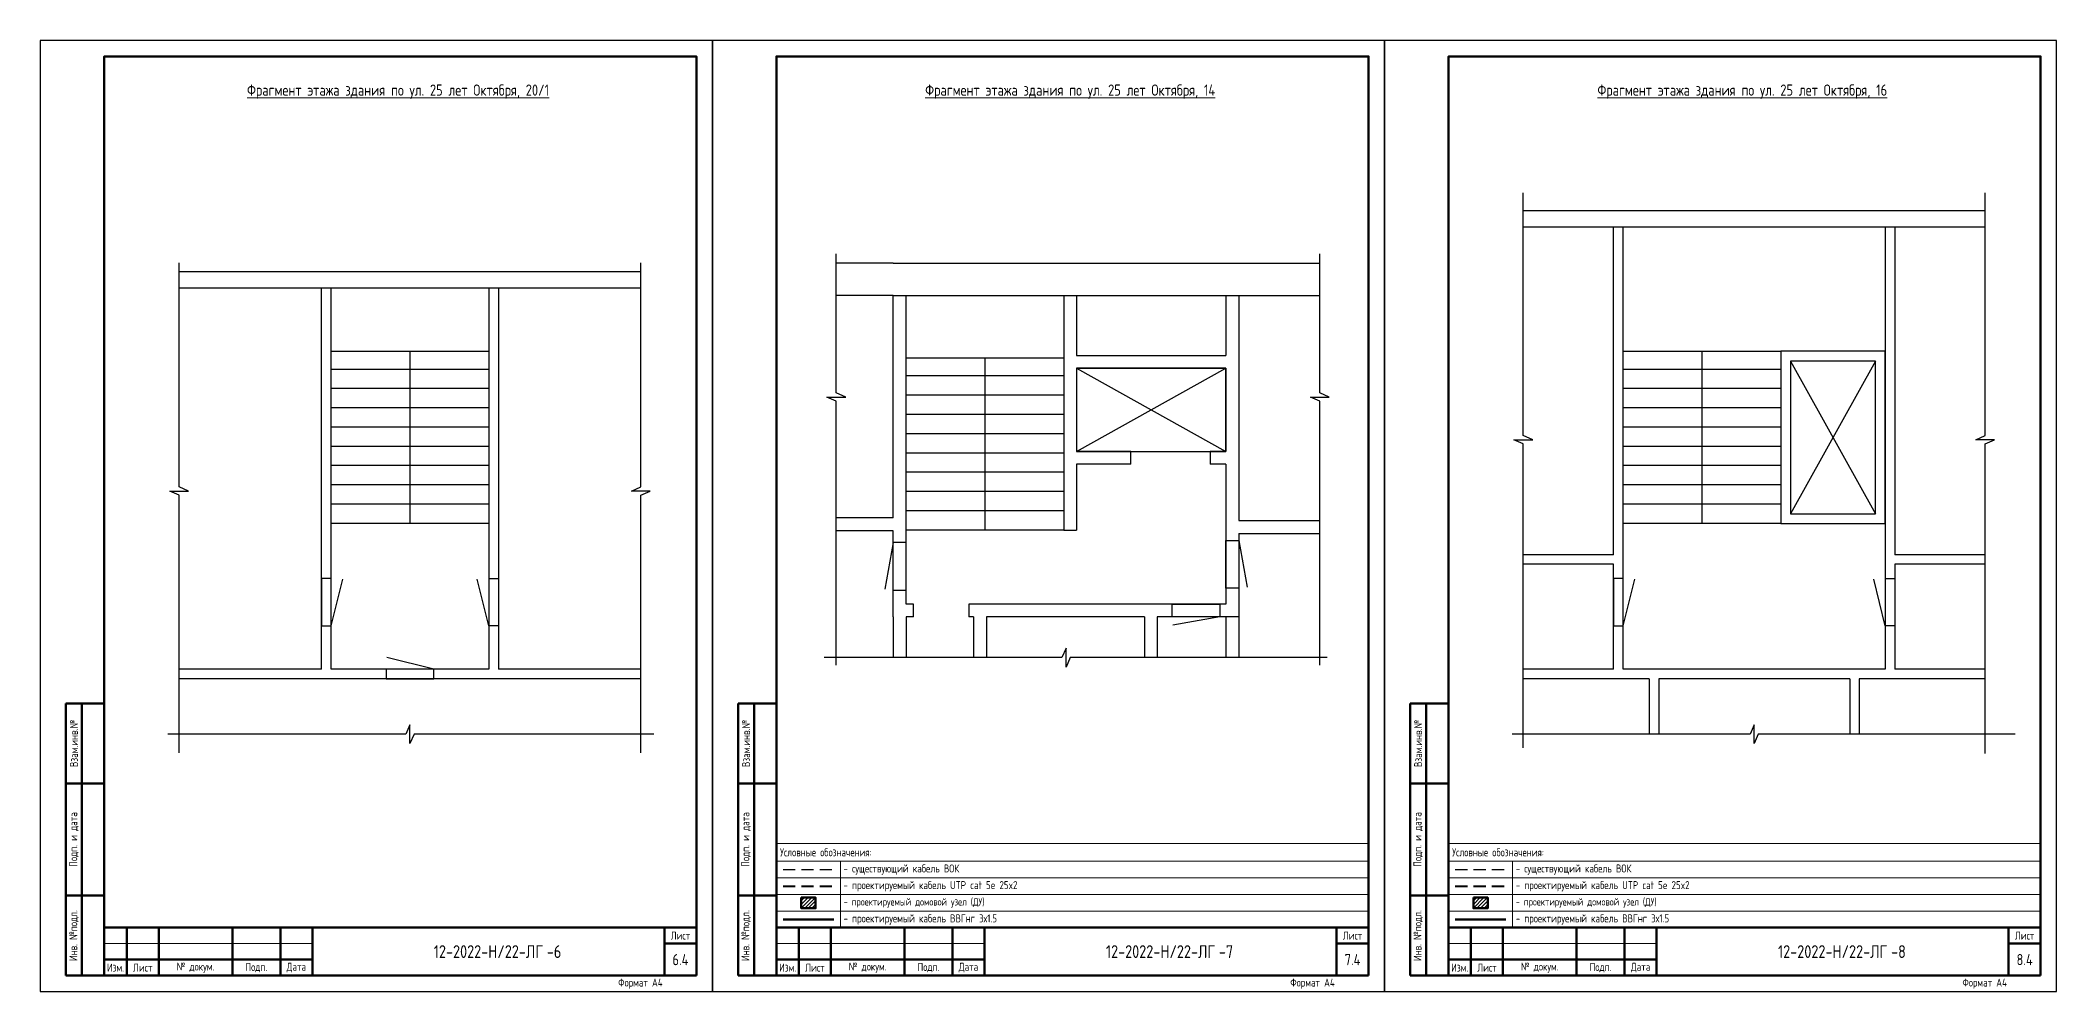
# Model space of a CAD drawing. Header units: millimetres. Extents: x -211 to 10565, y -2293 to 2244.
# Drawn here: x 3337 to 3967, y -2293 to -1996 of the extents above; entities that cross this region are included whole.
import ezdxf

# ---------------------------------------------------------------- set-up
doc = ezdxf.new("R2010")
doc.units = ezdxf.units.MM
doc.linetypes.add('штриховая', pattern=[19.05, 12.7, -6.35])
doc.layers.add('(034) Оформление_0', color=7, linetype='Continuous', lineweight=9)
doc.layers.add('Домофония схемы', color=7, linetype='Continuous', lineweight=40)
doc.layers.add('_Проектируемое оборудование_кабели', color=7, linetype='Continuous', lineweight=50, true_color=0x000000)
doc.layers.add('_Существующее оборудование_кабели', color=7, linetype='Continuous')
doc.layers.add('Планы', color=7, linetype='Continuous')
doc.layers.add('ВЭ', color=7, linetype='Continuous', plot=False)
doc.styles.get("Standard").update_dxf_attribs({"font": 'gost.TTF'})

# ---------------------------------------------------------------- blocks, each defined once
blk = doc.blocks.new('*T325')
at = {"layer": '(034) Оформление_0', "lineweight": 60, "transparency": 16777216}
for p, q in [((0, 0), (185, 0)), ((0, 0), (0, -15)), ((7, 0), (7, -15)), ((17, 0), (17, -15)), ((40, 0), (40, -15)), ((55, 0), (55, -15)), ((65, 0), (65, -15)), ((175, 0), (175, -15)), ((185, 0), (185, -15)), ((175, -5), (185, -5)), ((0, -10), (65, -10)), ((0, -15), (185, -15))]:
    blk.add_line(p, q, dxfattribs=at)
at = {"layer": '(034) Оформление_0', "transparency": 16777216}
blk.add_line((0, -5), (65, -5), dxfattribs=at)
at = {"layer": '(034) Оформление_0', "color": 0, "lineweight": 60, "transparency": 16777216, "attachment_point": 5}
for s, insert, char_height, width in [('{\\fGOST|b0|i0|c0;12-2022-Н/22-ЛГ', (120, -7.5), 4, 110), ('Лист', (180, -2.5), 2.5, 10), ('Изм.', (3.5, -12.5), 2.5, 7), ('Лист', (12, -12.5), 2.5, 10), ('№ докум.', (28.5, -12.5), 2.5, 21), ('Подп.', (47.5, -12.5), 2.5, 15), ('Дата', (60, -12.5), 2.5, 10)]:
    blk.add_mtext(s, dxfattribs=dict(at, insert=insert, char_height=char_height, width=width))
blk = doc.blocks.new('*U324')
blk.add_blockref('*T325', (-185, 15))
blk = doc.blocks.new('*T387')
at = {"layer": '(034) Оформление_0', "color": 0, "lineweight": 60, "transparency": 16777216}
for p, q in [((0, 0), (0, 85)), ((0, 85), (12, 85)), ((5, 0), (5, 85)), ((12, 0), (12, 85)), ((0, 60), (12, 60)), ((0, 25), (12, 25)), ((0, 0), (12, 0))]:
    blk.add_line(p, q, dxfattribs=at)
at = {"layer": '(034) Оформление_0', "color": 0, "transparency": 16777216, "char_height": 2.5, "attachment_point": 5, "rotation": 90}
for s, insert, width in [('{\\C256;Взам.инв.№\\P}', (2.5, 72.5), 25), ('{\\C256;Подп. и дата\\P}', (2.5, 42.5), 35), ('{\\C256;Инв. №подл.\\P}', (2.5, 12.5), 25)]:
    blk.add_mtext(s, dxfattribs=dict(at, insert=insert, width=width))
blk = doc.blocks.new('*U386')
at = {"layer": '(034) Оформление_0'}
blk.add_lwpolyline([(210, 297), (0, 297), (0, 0), (210, 0)], close=True, dxfattribs=at)
at = {"layer": '(034) Оформление_0', "lineweight": 60}
blk.add_lwpolyline([(205, 5), (205, 292), (20, 292), (20, 5)], close=True, dxfattribs=at)
for name, p in [('*T387', (8, 5)), ('*U324', (205, 5))]:
    blk.add_blockref(name, p)
at = {"insert": (187.5, 2.5), "char_height": 2.5, "width": 35, "attachment_point": 5}
blk.add_mtext('Формат А4', dxfattribs=at)
blk = doc.blocks.new('*T409')
at = {"layer": 'Defpoints', "color": 8, "linetype": 'ByBlock', "lineweight": 0, "transparency": 16777216}
for p, q in [((0, 0), (185, 0)), ((0, 0), (0, -26.36)), ((185, 0), (185, -26.36)), ((0, -5.59), (185, -5.59)), ((20, -5.59), (20, -26.36)), ((0, -10.78), (185, -10.78)), ((0, -15.97), (185, -15.97)), ((0, -21.17), (185, -21.17)), ((0, -26.36), (185, -26.36))]:
    blk.add_line(p, q, dxfattribs=at)
at = {"color": 0, "transparency": 16777216, "attachment_point": 4}
for s, insert, char_height, width in [('{\\C256;Условные обозначения:}', (1.13, -2.79), 2.5, 182.7483), ('- существующий кабель {\\C256;ВОК}', (20.98, -8.18), 2.5074, 163.0306), ('- проектируемый кабель {\\C256;UTP cat 5e 25x2}', (20.98, -13.38), 2.5074, 163.0306), ('{\\C256;- проектируемый домовой узел (ДУ)}', (21, -18.57), 2.3, 163), ('- проектируемый кабель {\\C256;ВВГнг 3х1.5}', (20.98, -23.76), 2.5074, 163.0306)]:
    blk.add_mtext(s, dxfattribs=dict(at, insert=insert, char_height=char_height, width=width))
blk = doc.blocks.new('*T410')
at = {"layer": 'Defpoints', "color": 8, "linetype": 'ByBlock', "lineweight": 0, "transparency": 16777216}
for p, q in [((0, 0), (185, 0)), ((0, 0), (0, -26.36)), ((185, 0), (185, -26.36)), ((0, -5.59), (185, -5.59)), ((20, -5.59), (20, -26.36)), ((0, -10.78), (185, -10.78)), ((0, -15.97), (185, -15.97)), ((0, -21.17), (185, -21.17)), ((0, -26.36), (185, -26.36))]:
    blk.add_line(p, q, dxfattribs=at)
at = {"color": 0, "transparency": 16777216, "attachment_point": 4}
for s, insert, char_height, width in [('{\\C256;Условные обозначения:}', (1.13, -2.79), 2.5, 182.7483), ('- существующий кабель {\\C256;ВОК}', (20.98, -8.18), 2.5074, 163.0306), ('- проектируемый кабель {\\C256;UTP cat 5e 25x2}', (20.98, -13.38), 2.5074, 163.0306), ('{\\C256;- проектируемый домовой узел (ДУ)}', (21, -18.57), 2.3, 163), ('- проектируемый кабель {\\C256;ВВГнг 3х1.5}', (20.98, -23.76), 2.5074, 163.0306)]:
    blk.add_mtext(s, dxfattribs=dict(at, insert=insert, char_height=char_height, width=width))

msp = doc.modelspace()

# ---------------------------------------------------------------- hatches: boundary and pattern name
h = msp.add_hatch()
h.set_pattern_fill('ANSI31', color=256, scale=1.894207, angle=135)
h.set_pattern_definition([(180, (-2200.323, -1586.933), (-4e-16, -6.0141065), [])])
h.paths.add_polyline_path([(3428.36, -2092.59), (3477.61, -2092.59), (3477.61, -2146.38), (3428.36, -2146.38)])
h = msp.add_hatch()
h.set_pattern_fill('ANSI31', color=256, scale=1.894207, angle=135)
h.set_pattern_definition([(180, (-2020.7017, -1589.006), (-4e-16, -6.0141065), [])])
h.paths.add_polyline_path([(3607.98, -2094.66), (3657.23, -2094.66), (3657.23, -2148.46), (3607.98, -2148.46)])
h = msp.add_hatch()
h.set_pattern_fill('ANSI31', color=256, scale=1.894207, angle=135)
h.set_pattern_definition([(180, (-1796.648, -1586.933), (-4e-16, -6.0141065), [])])
h.paths.add_polyline_path([(3832.03, -2092.59), (3881.28, -2092.59), (3881.28, -2146.38), (3832.03, -2146.38)])
h = msp.add_hatch()
h.set_pattern_fill('ANSI31', color=256, scale=0.25)
h.set_pattern_definition([(45, (2197.8425, -2038.5985), (-0.561266, 0.561266), [])])
h.paths.add_polyline_path([(3575.25, -2263.14), (3579.72, -2263.14), (3579.72, -2266.47), (3575.25, -2266.47)])
h = msp.add_hatch()
h.set_pattern_fill('ANSI31', color=256, scale=0.25)
h.set_pattern_definition([(45, (2407.8425, -2038.5985), (-0.561266, 0.561266), [])])
h.paths.add_polyline_path([(3785.25, -2263.14), (3789.72, -2263.14), (3789.72, -2266.47), (3785.25, -2266.47)])

# ---------------------------------------------------------------- linework, layer by layer
for points in [[(3945.13, -2048.71), (3800.83, -2048.71)], [(3800.83, -2053.71), (3945.13, -2053.71)], [(3829.03, -2156.1), (3829.03, -2053.71)], [(3913.93, -2053.71), (3913.93, -2191.84), (3832.03, -2191.84), (3832.03, -2053.71)], [(3916.93, -2053.71), (3916.93, -2156.1)], [(3603.98, -2065.13), (3586.19, -2065.13)], [(3603.98, -2065.13), (3711.91, -2065.13)], [(3711.91, -2065.13), (3737.26, -2065.13)], [(3525.13, -2067.8), (3380.83, -2067.8)], [(3380.83, -2072.8), (3525.13, -2072.8)], [(3425.36, -2191.84), (3425.36, -2072.8)], [(3477.61, -2072.8), (3477.61, -2191.84), (3428.36, -2191.84), (3428.36, -2072.8)], [(3480.61, -2072.8), (3480.61, -2191.84)], [(3603.98, -2075.13), (3586.19, -2075.13)], [(3603.98, -2144.6), (3603.98, -2075.13)], [(3603.98, -2075.13), (3711.91, -2075.13)], [(3610.31, -2171.55), (3607.98, -2171.55), (3607.98, -2075.13)], [(3657.23, -2075.13), (3657.23, -2148.46)], [(3661.23, -2075.13), (3661.23, -2093.86)], [(3707.91, -2075.13), (3707.91, -2093.86)], [(3711.91, -2075.13), (3737.26, -2075.13)], [(3711.91, -2075.13), (3711.91, -2145.44)], [(3452.98, -2092.59), (3452.98, -2146.38)], [(3632.6, -2094.66), (3632.6, -2148.46)], [(3661.23, -2093.86), (3707.91, -2093.86)], [(3661.23, -2097.86), (3707.91, -2097.86)], [(3661.23, -2097.86), (3661.23, -2123.84)], [(3661.23, -2097.86), (3707.91, -2123.84)], [(3661.23, -2123.84), (3707.91, -2097.86)], [(3707.91, -2097.86), (3707.91, -2123.84)], [(3856.66, -2092.59), (3856.66, -2146.38)], [(3910.87, -2095.65), (3884.34, -2143.32)], [(3884.34, -2095.65), (3910.87, -2143.32)], [(3707.91, -2127.84), (3707.91, -2171.55), (3627.57, -2171.55)], [(3678.17, -2123.84), (3661.23, -2123.84)], [(3678.17, -2127.84), (3661.23, -2127.84)], [(3661.23, -2127.84), (3661.23, -2148.46)], [(3678.17, -2127.84), (3678.17, -2123.84)], [(3707.91, -2123.84), (3702.96, -2123.84)], [(3702.96, -2123.84), (3702.96, -2127.84)], [(3707.91, -2127.84), (3702.96, -2127.84)], [(3603.98, -2144.6), (3586.19, -2144.6)], [(3711.91, -2145.44), (3737.26, -2145.44)], [(3603.98, -2148.6), (3586.19, -2148.6)], [(3603.98, -2167.13), (3607.98, -2167.13), (3607.98, -2152.27), (3603.98, -2152.27), (3601.38, -2166.91)], [(3603.98, -2175.55), (3603.98, -2148.6)], [(3657.23, -2148.46), (3661.23, -2148.46)], [(3711.91, -2149.44), (3711.91, -2175.55), (3686.44, -2175.55)], [(3711.91, -2166.5), (3707.91, -2166.5), (3707.91, -2151.65), (3711.91, -2151.65), (3714.51, -2166.29)], [(3711.91, -2149.44), (3737.26, -2149.44)], [(3829.03, -2156.1), (3800.83, -2156.1)], [(3829.03, -2159.1), (3800.83, -2159.1)], [(3829.03, -2191.84), (3829.03, -2159.1)], [(3945.13, -2156.1), (3916.93, -2156.1)], [(3945.13, -2159.1), (3916.93, -2159.1)], [(3916.93, -2159.1), (3916.93, -2191.84)], [(3428.36, -2163.49), (3425.36, -2163.49), (3425.36, -2178.34), (3428.36, -2178.34), (3431.96, -2163.7)], [(3477.61, -2163.49), (3480.61, -2163.49), (3480.61, -2178.34), (3477.61, -2178.34), (3474.01, -2163.7)], [(3832.03, -2163.49), (3829.03, -2163.49), (3829.03, -2178.34), (3832.03, -2178.34), (3835.63, -2163.7)], [(3913.93, -2163.49), (3916.93, -2163.49), (3916.93, -2178.34), (3913.93, -2178.34), (3910.33, -2163.7)], [(3610.31, -2175.55), (3610.31, -2171.55)], [(3627.57, -2171.55), (3627.57, -2175.55)], [(3691.17, -2175.55), (3691.17, -2171.55), (3706.02, -2171.55), (3706.02, -2175.55), (3691.38, -2178.15)], [(3603.98, -2175.55), (3603.98, -2188.24)], [(3607.98, -2175.55), (3607.98, -2188.24)], [(3610.31, -2175.55), (3607.98, -2175.55)], [(3629.09, -2175.55), (3627.57, -2175.55)], [(3629.09, -2175.55), (3629.09, -2188.24)], [(3633.09, -2175.55), (3633.09, -2188.24)], [(3682.44, -2175.55), (3633.09, -2175.55)], [(3682.44, -2175.55), (3682.44, -2188.24)], [(3686.44, -2175.55), (3686.44, -2188.24)], [(3707.91, -2175.55), (3707.91, -2188.24)], [(3711.91, -2175.55), (3711.91, -2188.24)], [(3739.52, -2188.24), (3659.2, -2188.24), (3657.95, -2191.17), (3657.95, -2188.24), (3657.95, -2185.32), (3656.69, -2188.24), (3582.34, -2188.24)], [(3425.36, -2191.84), (3380.83, -2191.84)], [(3445.55, -2191.84), (3445.55, -2194.84), (3460.41, -2194.84), (3460.41, -2191.84), (3445.77, -2188.24)], [(3525.13, -2191.84), (3480.61, -2191.84)], [(3829.03, -2191.84), (3800.83, -2191.84)], [(3945.13, -2191.84), (3916.93, -2191.84)], [(3525.13, -2194.84), (3380.83, -2194.84)], [(3829.03, -2194.84), (3800.83, -2194.84)], [(3840.15, -2194.84), (3829.03, -2194.84)], [(3840.15, -2194.84), (3840.15, -2212.13)], [(3843.15, -2194.84), (3843.15, -2212.13)], [(3902.81, -2194.84), (3843.15, -2194.84)], [(3902.81, -2194.84), (3902.81, -2212.13)], [(3945.13, -2194.84), (3905.81, -2194.84)], [(3905.81, -2194.84), (3905.81, -2212.13)], [(3529.16, -2212.13), (3454.24, -2212.13), (3452.98, -2215.05), (3452.98, -2212.13), (3452.98, -2209.2), (3451.72, -2212.13), (3377.37, -2212.13)], [(3954.55, -2212.13), (3874.24, -2212.13), (3872.98, -2215.05), (3872.98, -2212.13), (3872.98, -2209.2), (3871.72, -2212.13), (3797.37, -2212.13)]]:
    msp.add_lwpolyline(points)
for points in [[(3428.36, -2092.59), (3477.61, -2092.59), (3477.61, -2146.38), (3428.36, -2146.38)], [(3607.98, -2094.66), (3657.23, -2094.66), (3657.23, -2148.46), (3607.98, -2148.46)], [(3661.23, -2123.84), (3707.91, -2123.84), (3707.91, -2097.86), (3661.23, -2097.86)], [(3832.03, -2092.59), (3881.28, -2092.59), (3881.28, -2146.38), (3832.03, -2146.38)], [(3881.28, -2092.59), (3881.28, -2146.38), (3913.93, -2146.38), (3913.93, -2092.59)], [(3884.34, -2095.65), (3884.34, -2143.32), (3910.87, -2143.32), (3910.87, -2095.65)]]:
    msp.add_lwpolyline(points, close=True)
at = {"layer": '_Проектируемое оборудование_кабели'}
for points in [[(3575.25, -2263.14), (3579.72, -2263.14), (3579.72, -2266.47), (3575.25, -2266.47)], [(3785.25, -2263.14), (3789.72, -2263.14), (3789.72, -2266.47), (3785.25, -2266.47)]]:
    msp.add_lwpolyline(points, close=True, dxfattribs=at)
at = {"layer": '_Проектируемое оборудование_кабели', "color": 1}
for points in [[(3569.57, -2270), (3585.39, -2270)], [(3779.57, -2270), (3795.39, -2270)]]:
    msp.add_lwpolyline(points, dxfattribs=at)
at = {"layer": '_Существующее оборудование_кабели', "linetype": 'штриховая', "ltscale": 0.3, "flags": 128}
for points in [[(3569.57, -2254.41), (3585.39, -2254.41)], [(3779.57, -2254.41), (3795.39, -2254.41)]]:
    msp.add_lwpolyline(points, dxfattribs=at)
at = {"layer": 'ВЭ'}
for points in [[(3337.48, -2292.52), (3547.48, -2292.52), (3547.48, -1995.52), (3337.48, -1995.52)], [(3547.48, -2292.52), (3757.48, -2292.52), (3757.48, -1995.52), (3547.48, -1995.52)], [(3757.48, -2292.52), (3967.48, -2292.52), (3967.48, -1995.52), (3757.48, -1995.52)]]:
    msp.add_lwpolyline(points, close=True, dxfattribs=at)
at = {"layer": 'Домофония схемы', "color": 5, "linetype": 'штриховая', "ltscale": 0.3, "flags": 128}
for points in [[(3569.57, -2259.61), (3585.39, -2259.61)], [(3779.57, -2259.61), (3795.39, -2259.61)]]:
    msp.add_lwpolyline(points, dxfattribs=at)
at = {"layer": 'Планы'}
for points in [[(3800.83, -2216.35), (3800.83, -2121.46), (3797.91, -2120.2), (3800.83, -2120.2), (3803.76, -2120.2), (3800.83, -2118.94), (3800.83, -2043.1)], [(3945.13, -2218.14), (3945.13, -2121.46), (3948.06, -2120.2), (3945.13, -2120.2), (3942.2, -2120.2), (3945.13, -2118.94), (3945.13, -2043.1)], [(3380.83, -2217.97), (3380.83, -2137.47), (3377.91, -2136.22), (3380.83, -2136.22), (3383.76, -2136.22), (3380.83, -2134.96), (3380.83, -2064.99)], [(3525.13, -2217.97), (3525.13, -2137.47), (3528.06, -2136.22), (3525.13, -2136.22), (3522.2, -2136.22), (3525.13, -2134.96), (3525.13, -2064.99)], [(3586.19, -2190.6), (3586.19, -2108.12), (3583.26, -2106.87), (3586.19, -2106.87), (3589.11, -2106.87), (3586.19, -2105.61), (3586.19, -2062.12)], [(3737.26, -2190.6), (3737.26, -2108.12), (3734.34, -2106.87), (3737.26, -2106.87), (3740.19, -2106.87), (3737.26, -2105.61), (3737.26, -2062.12)]]:
    msp.add_lwpolyline(points, dxfattribs=at)

# ---------------------------------------------------------------- block references
for name, p in [('*U386', (3337.48, -2292.52)), ('*U386', (3547.48, -2292.52)), ('*U386', (3757.48, -2292.52)), ('*T409', (3567.48, -2246.23)), ('*T410', (3777.48, -2246.23))]:
    msp.add_blockref(name, p)

# ---------------------------------------------------------------- texts
at = {"layer": '(034) Оформление_0', "char_height": 3.5, "attachment_point": 5}
for s, insert in [('{\\LФрагмент этажа здания по ул. 25 лет Октября, 20/1}', (3449.26, -2011.52)), ('{\\LФрагмент этажа здания по ул. 25 лет Октября, 14}', (3659.26, -2011.52)), ('{\\LФрагмент этажа здания по ул. 25 лет Октября, 16}', (3869.26, -2011.52))]:
    msp.add_mtext(s, dxfattribs=dict(at, insert=insert))
at = {"layer": '(034) Оформление_0'}
for s, insert, char_height, width, attachment_point in [('-6', (3495.73, -2280.02), 4, 42.636, 4), ('-7', (3705.73, -2280.02), 4, 42.636, 4), ('-8', (3915.73, -2280.02), 4, 42.636, 4), ('6.4', (3537.48, -2282.52), 3.5, 10, 5), ('7.4', (3747.48, -2282.52), 3.5, 10, 5), ('8.4', (3957.48, -2282.52), 3.5, 10, 5)]:
    msp.add_mtext(s, dxfattribs=dict(at, insert=insert, char_height=char_height, width=width, attachment_point=attachment_point))

doc.saveas('drawing.dxf')
